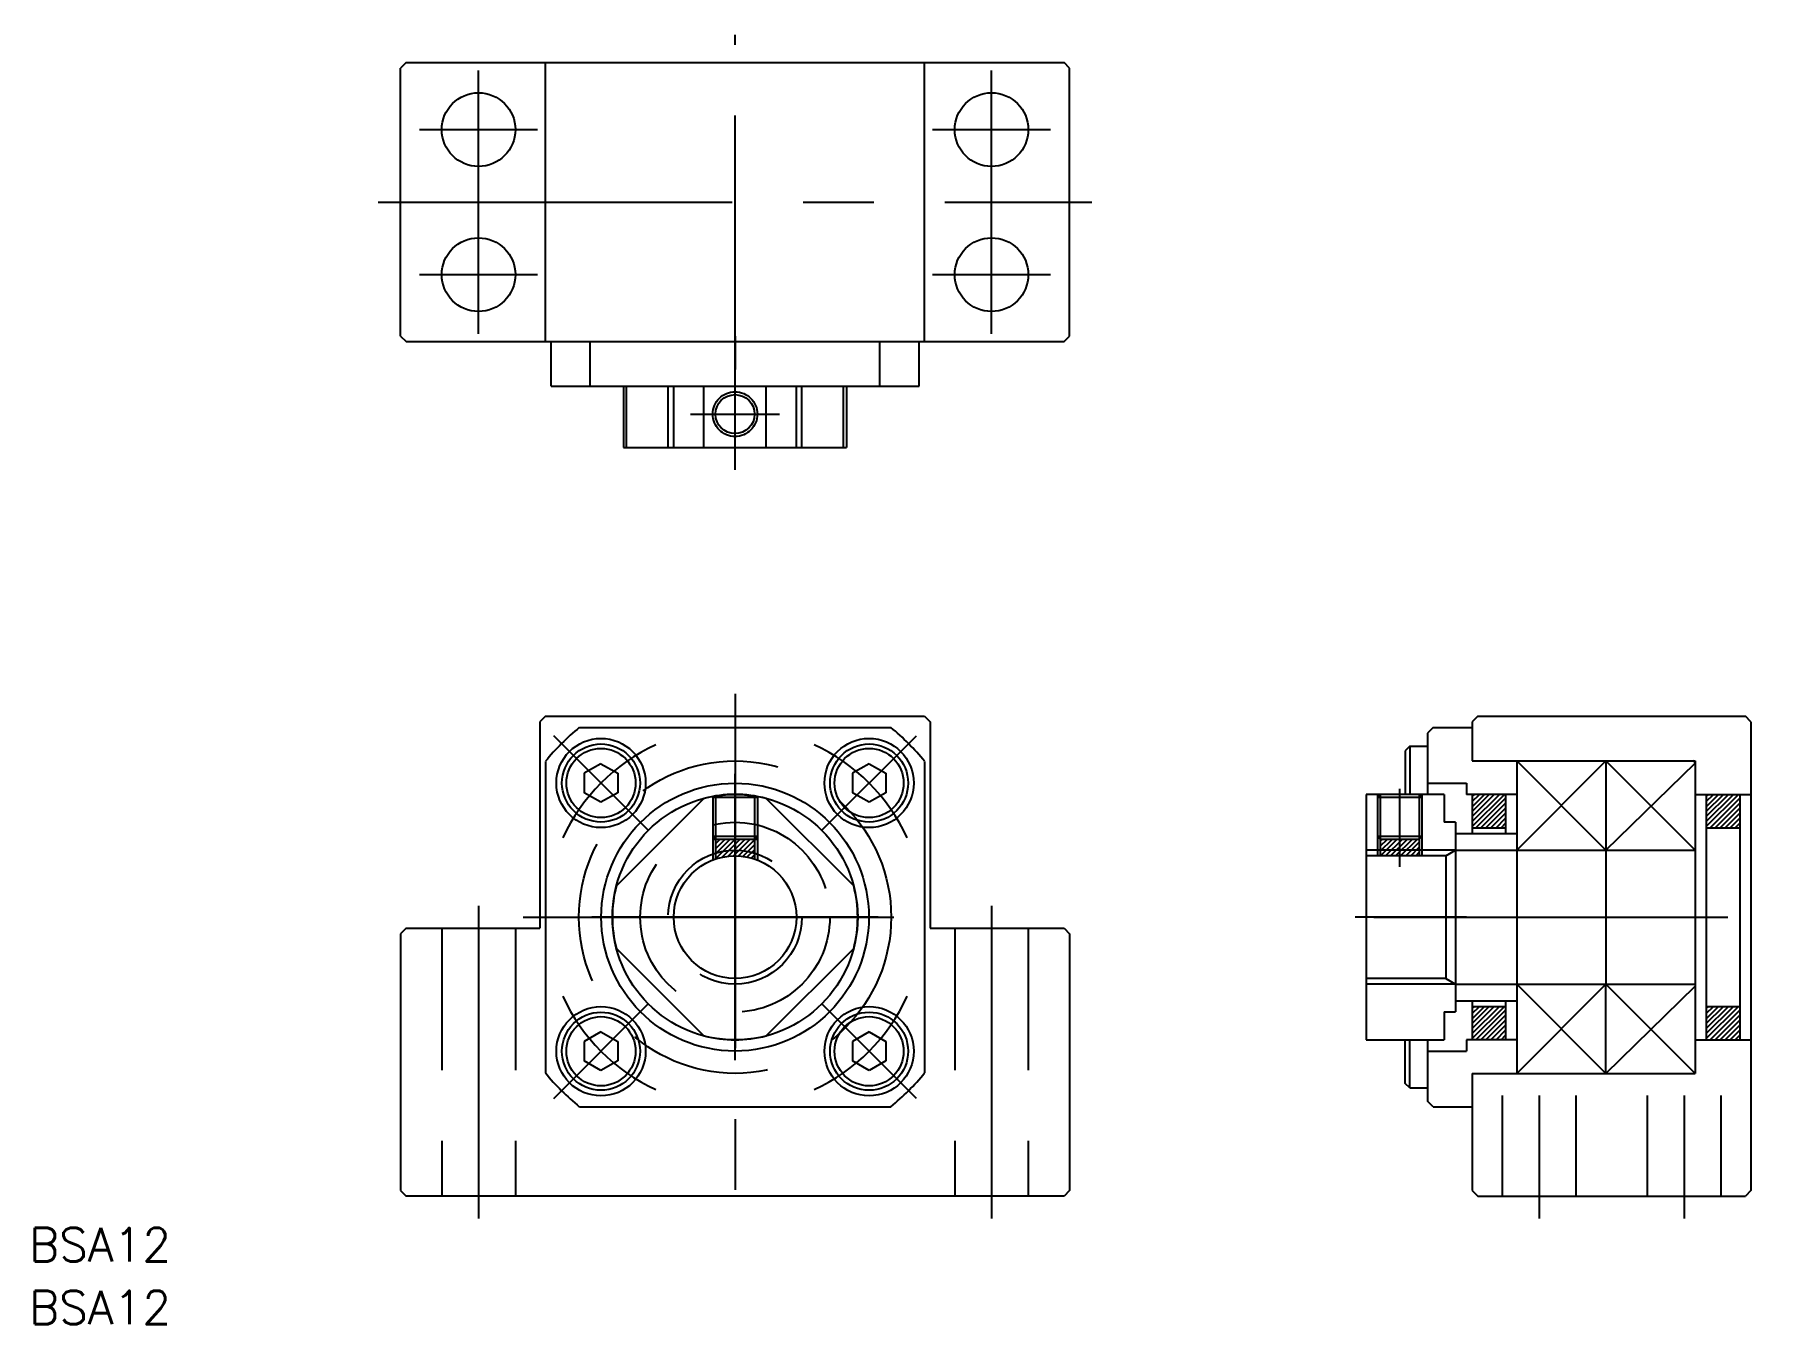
# Model space of a CAD drawing. Extents: x -63 to 93, y -36 to 79.
import ezdxf

# ---------------------------------------------------------------- set-up
doc = ezdxf.new("R2010")
doc.units = 0
doc.linetypes.add('CENTER', pattern=[50.8, 31.75, -6.35, 6.35, -6.35])
doc.linetypes.add('DASHED', pattern=[19.05, 12.7, -6.35])
doc.layers.get('0').update_dxf_attribs({"linetype": 'CONTINUOUS'})
doc.layers.add('CENTER', color=1, linetype='CONTINUOUS')
doc.styles.get("Standard").update_dxf_attribs({"font": 'txt.shx', "height": 3, "bigfont": 'bigfont.shx'})

# ---------------------------------------------------------------- blocks, each defined once
blk = doc.blocks.new('*U2')
at = {"color": 7, "linetype": 'CONTINUOUS'}
blk.add_text('BSA12', height=3, dxfattribs=at).set_placement((-63.31, -30.85))
blk = doc.blocks.new('*U3')
at = {"color": 7, "linetype": 'CONTINUOUS'}
blk.add_text('BSA12', height=3, dxfattribs=at).set_placement((-63.31, -36.48))

msp = doc.modelspace()

# ---------------------------------------------------------------- linework, layer by layer
at = {"color": 7, "linetype": 'CONTINUOUS'}
for p, q in [((-29.5, 76.58), (-30, 76.08)), ((-29.5, 76.58), (29.5, 76.58)), ((-17, 51.58), (-17, 76.58)), ((17, 51.58), (17, 76.58)), ((30, 76.08), (29.5, 76.58)), ((-30, 52.08), (-30, 76.08)), ((30, 52.08), (30, 76.08)), ((-30, 52.08), (-29.5, 51.58)), ((-29.5, 51.58), (29.5, 51.58)), ((-16.5, 47.58), (-16.5, 51.58)), ((-12.99, 47.58), (-12.99, 51.58)), ((12.99, 47.58), (12.99, 51.58)), ((16.5, 47.58), (16.5, 51.58)), ((29.5, 51.58), (30, 52.08)), ((-16.5, 47.58), (16.5, 47.58)), ((-10, 47.58), (-10, 42.08)), ((-9.74, 42.08), (-9.74, 47.58)), ((-2.8, 42.08), (-2.8, 47.58)), ((2.8, 42.08), (2.8, 47.58)), ((9.74, 42.08), (9.74, 47.58)), ((10, 47.58), (10, 42.08)), ((-10, 42.08), (10, 42.08)), ((-17, 18), (-17.5, 17.5)), ((-17.5, 17.5), (-17.5, -1)), ((-17, 18), (17, 18)), ((17, 18), (17.5, 17.5)), ((17.5, 17.5), (17.5, -1)), ((66.6, 18), (66.1, 17.5)), ((66.1, 17.5), (66.1, 14)), ((66.6, 18), (90.6, 18)), ((91.1, 17.5), (90.6, 18)), ((91.1, 17.5), (91.1, -7.5)), ((-13.96, 17), (13.96, 17)), ((62.6, 17), (62.1, 16.5)), ((62.1, 16.5), (62.1, 11)), ((62.6, 17), (66.1, 17)), ((60.5, 15.31), (60.1, 14.91)), ((60.1, 14.91), (60.1, 11)), ((60.5, 15.31), (60.5, 11)), ((60.5, 15.31), (62.1, 15.31)), ((-17, 13.96), (-17, -13.96)), ((-12.02, 13.75), (-13.52, 12.89)), ((-13.52, 12.89), (-13.52, 11.15)), ((-12.02, 13.75), (-10.52, 12.89)), ((-10.52, 12.89), (-10.52, 11.15)), ((12.02, 13.75), (10.52, 12.89)), ((10.52, 12.89), (10.52, 11.15)), ((12.02, 13.75), (13.52, 12.89)), ((13.52, 12.89), (13.52, 11.15)), ((17, 13.96), (17, -13.96)), ((66.1, 14), (85.1, 14)), ((67.1, 14), (69.1, 14)), ((70.1, 14), (86.1, 14)), ((70.1, 14), (70.1, -14)), ((70.1, 14), (70.1, -14)), ((78.1, 14), (78.1, -6)), ((86.1, 14), (86.1, -14)), ((86.1, 14), (86.1, -14)), ((86.1, 13.8), (86.1, -14)), ((-12.02, 10.29), (-13.52, 11.15)), ((-10.52, 11.15), (-12.02, 10.29)), ((-10.9, 10.94), (-10.9, 10.94)), ((12.02, 10.29), (10.52, 11.15)), ((13.52, 11.15), (12.02, 10.29)), ((13.15, 10.94), (13.15, 10.94)), ((56.6, 11), (56.6, -11)), ((63.6, 11), (56.6, 11)), ((57.6, 11), (57.6, 5.5)), ((57.6, 10.75), (57.85, 11)), ((61.6, 10.75), (61.35, 11)), ((61.6, 11), (61.6, 5.5)), ((62.1, 12), (65.6, 12)), ((63.6, 11), (63.6, 8.5)), ((65.6, 12), (65.6, 11)), ((70.1, 11), (65.6, 11)), ((66.1, 11), (66.1, 7.5)), ((69.1, 11), (69.1, 7.5)), ((86.1, 11), (91.1, 11)), ((87.1, 11), (87.1, -11)), ((90.1, 11), (90.1, -11)), ((-11.27, 10.72), (-11.27, 10.72)), ((12.77, 10.72), (12.77, 10.72)), ((64.6, 8.5), (63.6, 8.5)), ((64.6, 8.5), (64.6, -8.5)), ((66.1, 8), (69.1, 8)), ((87.1, 8), (90.1, 8)), ((57.85, 7), (57.6, 7.25)), ((57.85, 7), (61.35, 7)), ((61.35, 7), (61.6, 7.25)), ((64.6, 7.5), (64.6, -7.5)), ((64.6, 7.5), (70.1, 7.5)), ((63.73, 5.5), (56.6, 5.5)), ((63.73, 5.5), (64.6, 6)), ((63.73, 5.5), (63.73, -5.5)), ((64.6, 6), (70.1, 6)), ((70.1, 6), (86.1, 6)), ((-29.5, -1), (-30, -1.5)), ((-30, -1.5), (-30, -24.5)), ((-29.5, -1), (-17.5, -1)), ((17.5, -1), (29.5, -1)), ((29.5, -1), (30, -1.5)), ((30, -1.5), (30, -24.5)), ((63.73, -5.5), (56.6, -5.5)), ((63.73, -5.5), (64.6, -6)), ((64.6, -6), (70.1, -6)), ((70.1, -6), (86.1, -6)), ((78.1, -14), (78.1, -6)), ((64.6, -7.5), (70.1, -7.5)), ((66.1, -7.5), (66.1, -11)), ((69.1, -7.5), (69.1, -11)), ((91.1, -7.5), (91.1, -24.5)), ((63.6, -8.5), (63.6, -11)), ((63.6, -8.5), (64.6, -8.5)), ((66.1, -8), (69.1, -8)), ((87.1, -8), (90.1, -8)), ((-12.02, -10.29), (-13.52, -11.15)), ((-12.02, -10.29), (-10.52, -11.15)), ((12.02, -10.29), (10.52, -11.15)), ((12.02, -10.29), (13.52, -11.15)), ((-13.52, -11.15), (-13.52, -12.89)), ((-10.52, -11.15), (-10.52, -12.89)), ((10.52, -11.15), (10.52, -12.89)), ((13.52, -11.15), (13.52, -12.89)), ((56.6, -11), (63.6, -11)), ((60.1, -14.91), (60.1, -11)), ((60.5, -15.31), (60.5, -11)), ((62.1, -11), (62.1, -16.5)), ((62.1, -12), (65.6, -12)), ((65.6, -11), (65.6, -12)), ((70.1, -11), (65.6, -11)), ((86.1, -11), (91.1, -11)), ((-12.02, -13.75), (-13.52, -12.89)), ((-10.52, -12.89), (-12.02, -13.75)), ((-11.27, -13.32), (-11.27, -13.32)), ((-10.9, -13.1), (-10.9, -13.1)), ((12.02, -13.75), (10.52, -12.89)), ((13.52, -12.89), (12.02, -13.75)), ((12.77, -13.32), (12.77, -13.32)), ((13.15, -13.1), (13.15, -13.1)), ((66.1, -14), (85.1, -14)), ((66.1, -14), (66.1, -24.5)), ((70.1, -14), (86.1, -14)), ((60.5, -15.31), (60.1, -14.91)), ((60.5, -15.31), (62.1, -15.31)), ((-13.96, -17), (13.96, -17)), ((62.6, -17), (62.1, -16.5)), ((62.6, -17), (66.1, -17)), ((-30, -24.5), (-29.5, -25)), ((30, -24.5), (29.5, -25)), ((66.1, -24.5), (66.6, -25)), ((91.1, -24.5), (90.6, -25)), ((29.5, -25), (-29.5, -25)), ((66.6, -25), (90.6, -25))]:
    msp.add_line(p, q, dxfattribs=at)
at = {"color": 3, "linetype": 'DASHED'}
for p, q in [((-6, 42.08), (-6, 47.58)), ((-5.5, 42.08), (-5.5, 47.58)), ((5.5, 42.08), (5.5, 47.58)), ((6, 42.08), (6, 47.58)), ((-2, 10.82), (-2, 5.12)), ((-2, 10.75), (2, 10.75)), ((-1.75, 10.86), (-1.75, 5.21)), ((1.75, 10.86), (1.75, 5.21)), ((2, 10.82), (2, 5.12)), ((-2, 7.25), (2, 7.25)), ((-1.75, 7), (-2, 7.25)), ((-2, 7), (2, 7)), ((1.75, 7), (2, 7.25)), ((-26.3, -1), (-26.3, -25)), ((-19.7, -1), (-19.7, -25)), ((19.7, -1), (19.7, -25)), ((26.3, -1), (26.3, -25)), ((68.8, -16), (68.8, -25)), ((75.4, -16), (75.4, -25)), ((81.8, -16), (81.8, -25)), ((88.4, -16), (88.4, -25))]:
    msp.add_line(p, q, dxfattribs=at)
at = {"color": 1, "linetype": 'CENTER'}
for p, q in [((0, -12.83), (0, 12.83)), ((12.83, 0), (-12.83, 0))]:
    msp.add_line(p, q, dxfattribs=at)
at = {"color": 3, "linetype": 'CONTINUOUS'}
for p, q in [((78.1, 6), (70.1, 14)), ((78.1, 14), (70.1, 6)), ((86.1, 6), (78.1, 14)), ((78.1, 6), (86.1, 13.8)), ((66.1, 9.9), (67.2, 11)), ((66.1, 9.46), (67.64, 11)), ((66.1, 9.01), (68.09, 11)), ((66.1, 8.56), (68.54, 11)), ((66.1, 10.35), (66.75, 11)), ((66.1, 10.8), (66.3, 11)), ((66.1, 8.11), (68.99, 11)), ((87.1, 10.8), (87.3, 11)), ((87.1, 10.35), (87.75, 11)), ((87.1, 9.9), (88.2, 11)), ((87.1, 9.46), (88.64, 11)), ((87.1, 8.11), (89.99, 11)), ((87.1, 8.56), (89.54, 11)), ((87.1, 9.01), (89.09, 11)), ((66.44, 8), (69.1, 10.66)), ((66.89, 8), (69.1, 10.21)), ((67.34, 8), (69.1, 9.76)), ((87.44, 8), (90.1, 10.66)), ((87.89, 8), (90.1, 10.21)), ((88.34, 8), (90.1, 9.76)), ((67.79, 8), (69.1, 9.31)), ((68.24, 8), (69.1, 8.86)), ((68.69, 8), (69.1, 8.41)), ((88.79, 8), (90.1, 9.31)), ((89.24, 8), (90.1, 8.86)), ((89.69, 8), (90.1, 8.41)), ((57.85, 6.8), (58.05, 7)), ((57.85, 6.35), (58.5, 7)), ((57.85, 5.9), (58.95, 7)), ((57.89, 5.5), (59.39, 7)), ((58.34, 5.5), (59.84, 7)), ((58.79, 5.5), (60.29, 7)), ((59.24, 5.5), (60.74, 7)), ((59.69, 5.5), (61.19, 7)), ((60.14, 5.5), (61.35, 6.71)), ((60.59, 5.5), (61.35, 6.26)), ((61.04, 5.5), (61.35, 5.81)), ((78.1, -14), (70.1, -6)), ((78.1, -6), (70.1, -14)), ((86.1, -14), (78.1, -6)), ((78.1, -14), (86.1, -6.2)), ((66.1, -8.2), (66.3, -8)), ((66.1, -8.65), (66.75, -8)), ((66.1, -9.1), (67.2, -8)), ((66.1, -9.54), (67.64, -8)), ((66.1, -10.89), (68.99, -8)), ((66.1, -10.44), (68.54, -8)), ((66.1, -9.99), (68.09, -8)), ((66.44, -11), (69.1, -8.34)), ((66.89, -11), (69.1, -8.79)), ((67.34, -11), (69.1, -9.24)), ((87.1, -8.2), (87.3, -8)), ((87.1, -8.65), (87.75, -8)), ((87.1, -9.1), (88.2, -8)), ((87.1, -9.54), (88.64, -8)), ((87.1, -10.89), (89.99, -8)), ((87.1, -10.44), (89.54, -8)), ((87.1, -9.99), (89.09, -8)), ((87.44, -11), (90.1, -8.34)), ((87.89, -11), (90.1, -8.79)), ((88.34, -11), (90.1, -9.24)), ((67.79, -11), (69.1, -9.69)), ((68.24, -11), (69.1, -10.14)), ((68.69, -11), (69.1, -10.59)), ((88.79, -11), (90.1, -9.69)), ((89.24, -11), (90.1, -10.14)), ((89.69, -11), (90.1, -10.59))]:
    msp.add_line(p, q, dxfattribs=at)
at = {"color": 3}
for p, q in [((57.85, 11), (57.85, 5.5)), ((61.35, 11), (61.35, 5.5)), ((57.6, 10.75), (61.6, 10.75)), ((-1.75, 6.58), (-1.33, 7)), ((-1.75, 6.13), (-0.88, 7)), ((-1.43, 6), (-0.43, 7)), ((-0.98, 6), (0, 6.98)), ((-0.53, 6), (0, 6.53)), ((0, 6.98), (0.02, 7)), ((0, 6.53), (0.47, 7)), ((0, 6.08), (0.92, 7)), ((0.37, 6), (1.37, 7)), ((0.82, 6), (1.75, 6.93)), ((1.26, 6), (1.75, 6.49)), ((57.6, 7.25), (61.6, 7.25)), ((-1.75, 5.68), (-1.43, 6)), ((-1.75, 5.23), (-0.98, 6)), ((-1.15, 5.38), (-0.53, 6)), ((-0.62, 5.47), (-0.08, 6)), ((-0.14, 5.5), (0, 5.63)), ((-0.08, 6), (0, 6.08)), ((0, 5.63), (0.37, 6)), ((0.31, 5.49), (0.82, 6)), ((0.72, 5.45), (1.26, 6)), ((1.1, 5.39), (1.71, 6)), ((1.46, 5.3), (1.75, 5.59)), ((1.71, 6), (1.75, 6.04)), ((64.6, 6), (56.6, 6)), ((64.6, -6), (56.6, -6))]:
    msp.add_line(p, q, dxfattribs=at)
at = {"color": 7}
for p, q in [((-2.8, 10.64), (-10.64, 2.8)), ((10.64, 2.8), (2.8, 10.64)), ((-10.64, -2.8), (-2.8, -10.64)), ((2.8, -10.64), (10.64, -2.8))]:
    msp.add_line(p, q, dxfattribs=at)
at = {"color": 7, "linetype": 'CONTINUOUS'}
for centre, radius in [((-23, 70.58), 3.3), ((23, 70.58), 3.3), ((-23, 57.58), 3.3), ((23, 57.58), 3.3), ((0, 45.08), 1.75), ((-12.02, 12.02), 4), ((12.02, 12.02), 4), ((-12.02, 12.02), 3.5), ((-12.02, 12.02), 3.1), ((12.02, 12.02), 3.5), ((12.02, 12.02), 3.1), ((0, 0), 12), ((0, 0), 11), ((-12.02, -12.02), 4), ((-12.02, -12.02), 3.5), ((-12.02, -12.02), 3.1), ((12.02, -12.02), 4), ((12.02, -12.02), 3.5), ((12.02, -12.02), 3.1)]:
    msp.add_circle(centre, radius, dxfattribs=at)
at = {"color": 3, "linetype": 'DASHED'}
for centre, radius in [((0, 45.08), 2), ((0, 0), 14), ((0, 0), 8.5), ((0, 0), 6)]:
    msp.add_circle(centre, radius, dxfattribs=at)
at = {"color": 7}
msp.add_circle((0, 0), 5.5, dxfattribs=at)
at = {"color": 7, "linetype": 'CONTINUOUS'}
for centre, radius, start, end in [((0, 0), 22, 129.4006, 140.5994), ((0, 0), 22, 39.4006, 50.5994), ((85.9, 13.8), 0.2, 0, 90), ((0, 0), 22, 219.4006, 230.5994), ((0, 0), 22, 309.4006, 320.5994)]:
    msp.add_arc(centre, radius, start, end, dxfattribs=at)
at = {"color": 7}
for start, end in [(75.2726, 104.7274), (165.2726, 194.7274), (345.2726, 14.7274), (255.2726, 284.7274)]:
    msp.add_arc((0, 0), 11, start, end, dxfattribs=at)
at = {"layer": 'CENTER', "color": 1, "linetype": 'CENTER'}
for p, q in [((0, 40.08), (0, 79.08)), ((-23, 52.28), (-23, 75.88)), ((23, 52.28), (23, 75.88)), ((-28.3, 70.58), (-17.7, 70.58)), ((17.7, 70.58), (28.3, 70.58)), ((-32, 64.08), (32, 64.08)), ((-28.3, 57.58), (-17.7, 57.58)), ((17.7, 57.58), (28.3, 57.58)), ((0, 52.08), (0, 49.08)), ((-4, 45.08), (4, 45.08)), ((0, 20), (0, -27)), ((-7.78, 7.78), (-16.26, 16.26)), ((7.78, 7.78), (16.26, 16.26)), ((59.6, 11.5), (59.6, 4.5)), ((-23, 1), (-23, -27)), ((-19, 0), (17.5, 0)), ((-17.5, 0), (19, 0)), ((23, 1), (23, -27)), ((65.6, 0), (55.6, 0)), ((57.29, 0), (93.1, 0)), ((-16.26, -16.26), (-7.78, -7.78)), ((16.26, -16.26), (7.78, -7.78)), ((72.1, -16), (72.1, -27)), ((85.1, -16), (85.1, -27))]:
    msp.add_line(p, q, dxfattribs=at)
for start, end in [(114.6715, 155.3285), (24.6715, 65.3285), (204.6715, 245.3285), (294.6715, 335.3285)]:
    msp.add_arc((0, 0), 17, start, end, dxfattribs=at)

# ---------------------------------------------------------------- block references
at = {"color": 7, "linetype": 'CONTINUOUS'}
for name in ['*U2', '*U3']:
    msp.add_blockref(name, (0, 0), dxfattribs=at)

doc.saveas('drawing.dxf')
